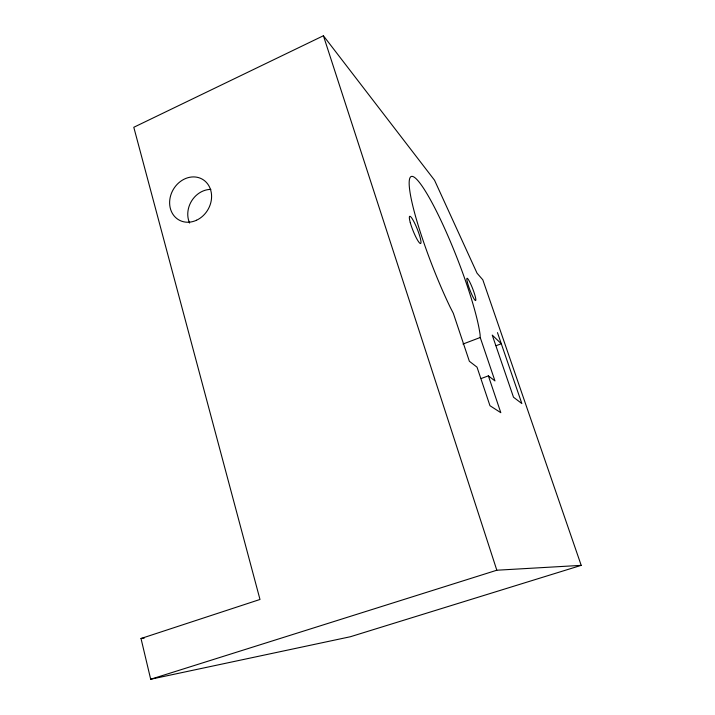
<?xml version="1.0" encoding="UTF-8"?>
<svg xmlns="http://www.w3.org/2000/svg" width="715" height="715" viewBox="0 0 715 715"><rect width="100%" height="100%" fill="white"/><g stroke="black" fill="none" stroke-linecap="round" stroke-linejoin="round"><path stroke-width="1.07" d="M323.412 35.75L133.794 127.279L259.992 599.465L141.007 638.504L150.686 679.25L350.395 636.734L581.206 565.359L482.822 279.824L477.039 273.184L434.523 180.207L323.412 35.75L496.827 570.221L581.206 565.359M462.971 344.049L480.23 337.498L480.087 334.602A92.324 12.933 68.6 0 0 438.867 216.1A92.324 12.933 68.6 0 0 409.624 189.475A92.324 12.933 68.6 0 0 450.334 307.504L453.319 313.286L469.362 361.263L477.021 367.153L489.963 405.7L500.822 412.707L488.372 375.867L481.222 378.503M496.076 345.711L501.295 343.745L492.233 335.085L513.495 397.218L521.843 403.555L497.47 332.627M150.686 679.25L496.827 570.221M141.007 638.504L144.314 638.048M488.372 375.867L494.959 380.916L480.23 337.498M189.627 223.062A22.728 19.555 -59.4 0 1 191.745 200.745A22.728 19.555 -59.4 0 1 210.862 189.395M467.396 282.38A11.923 1.519 68.9 0 0 475.225 300.407A11.923 1.519 68.9 0 0 471.337 285.437A11.923 1.519 68.9 0 0 467.396 282.38M410.294 222.669A14.657 2.261 68.2 0 0 420.375 243.52A14.657 2.261 68.2 0 0 414.816 223.491A14.657 2.261 68.2 0 0 410.294 222.669M196.5 220.247A23.506 20.056 -59.6 0 0 205.107 181.181A23.506 20.056 -59.6 0 0 170.215 197.304A23.506 20.056 -59.6 0 0 196.5 220.247"/></g></svg>
